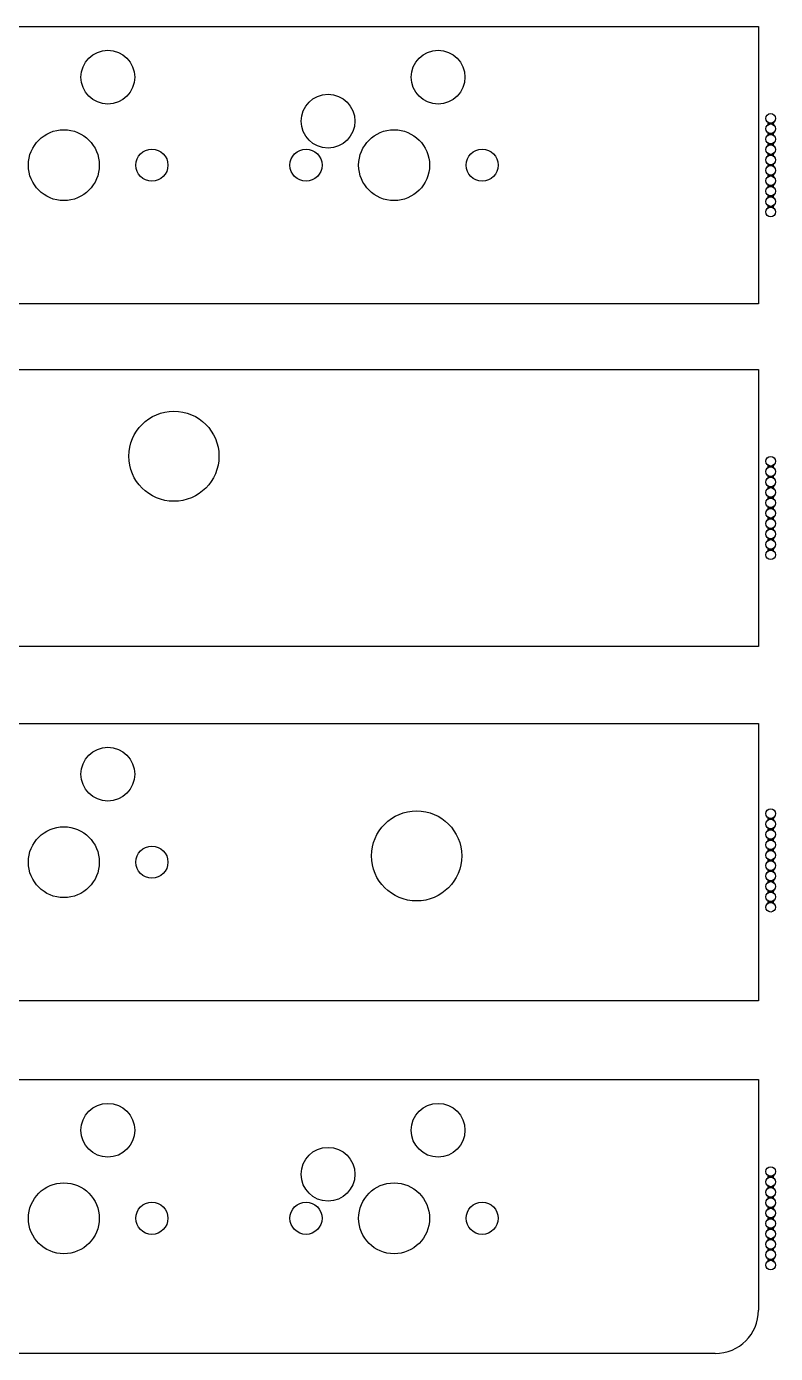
# Model space of a CAD drawing. Extents: x -22 to 351, y -111 to 35.
# Drawn here: x 307.6 to 350.9, y -109 to -32.4 of the extents above; entities that cross this region are included whole.
import ezdxf

# ---------------------------------------------------------------- set-up
doc = ezdxf.new("R2010")
doc.units = 0
doc.layers.add('BLACK', color=7, linetype='CONTINUOUS')

msp = doc.modelspace()

# ---------------------------------------------------------------- linework, layer by layer
at = {"layer": 'BLACK', "linetype": 'CONTINUOUS'}
for p, q in [((271.57, -32.4133), (349.875, -32.4133)), ((271.57, -32.4133), (349.875, -32.4133)), ((349.875, -32.4133), (349.875, -48.4133)), ((349.875, -32.4133), (349.875, -48.4133)), ((350.399, -37.922), (350.4, -37.9206)), ((350.399, -37.9239), (350.399, -37.922)), ((350.402, -37.9262), (350.399, -37.9239)), ((350.399, -38.1027), (350.402, -38.1005)), ((350.399, -38.1042), (350.399, -38.1027)), ((350.4, -38.1059), (350.399, -38.1042)), ((350.4, -37.9206), (350.402, -37.9209)), ((350.402, -38.1057), (350.4, -38.1059)), ((350.402, -37.9209), (350.47, -37.9664)), ((350.43, -37.9703), (350.402, -37.9262)), ((350.402, -38.1005), (350.435, -38.0394)), ((350.47, -38.0602), (350.402, -38.1057)), ((350.435, -38.0394), (350.43, -37.9703)), ((350.47, -37.9664), (350.575, -37.9873)), ((350.575, -38.0393), (350.47, -38.0602)), ((350.575, -37.9873), (350.68, -37.9664)), ((350.68, -38.0602), (350.575, -38.0393)), ((350.68, -37.9664), (350.748, -37.9209)), ((350.748, -38.1057), (350.68, -38.0602)), ((350.748, -37.9261), (350.715, -37.9872)), ((350.715, -37.9872), (350.72, -38.0563)), ((350.72, -38.0563), (350.748, -38.1004)), ((350.748, -37.9209), (350.75, -37.9207)), ((350.751, -37.9239), (350.748, -37.9261)), ((350.748, -38.1004), (350.751, -38.1027)), ((350.75, -38.106), (350.748, -38.1057)), ((350.75, -37.9207), (350.751, -37.9224)), ((350.751, -38.1046), (350.75, -38.106)), ((350.751, -37.9224), (350.751, -37.9239)), ((350.751, -38.1027), (350.751, -38.1046)), ((350.399, -38.522), (350.4, -38.5206)), ((350.399, -38.5239), (350.399, -38.522)), ((350.402, -38.5262), (350.399, -38.5239)), ((350.399, -38.7027), (350.402, -38.7005)), ((350.399, -38.7042), (350.399, -38.7027)), ((350.4, -38.7059), (350.399, -38.7042)), ((350.4, -38.5206), (350.402, -38.5209)), ((350.402, -38.7057), (350.4, -38.7059)), ((350.402, -38.5209), (350.47, -38.5664)), ((350.43, -38.5703), (350.402, -38.5262)), ((350.402, -38.7005), (350.435, -38.6394)), ((350.47, -38.6602), (350.402, -38.7057)), ((350.435, -38.6394), (350.43, -38.5703)), ((350.47, -38.5664), (350.575, -38.5873)), ((350.575, -38.6393), (350.47, -38.6602)), ((350.575, -38.5873), (350.68, -38.5664)), ((350.68, -38.6602), (350.575, -38.6393)), ((350.68, -38.5664), (350.748, -38.5209)), ((350.748, -38.7057), (350.68, -38.6602)), ((350.748, -38.5261), (350.715, -38.5872)), ((350.715, -38.5872), (350.72, -38.6563)), ((350.72, -38.6563), (350.748, -38.7004)), ((350.748, -38.5209), (350.75, -38.5207)), ((350.751, -38.5239), (350.748, -38.5261)), ((350.748, -38.7004), (350.751, -38.7027)), ((350.75, -38.706), (350.748, -38.7057)), ((350.75, -38.5207), (350.751, -38.5224)), ((350.751, -38.7046), (350.75, -38.706)), ((350.751, -38.5224), (350.751, -38.5239)), ((350.751, -38.7027), (350.751, -38.7046)), ((350.399, -39.122), (350.4, -39.1206)), ((350.399, -39.1239), (350.399, -39.122)), ((350.402, -39.1262), (350.399, -39.1239)), ((350.399, -39.3027), (350.402, -39.3005)), ((350.399, -39.3042), (350.399, -39.3027)), ((350.4, -39.3059), (350.399, -39.3042)), ((350.399, -39.722), (350.4, -39.7206)), ((350.399, -39.7239), (350.399, -39.722)), ((350.402, -39.7262), (350.399, -39.7239)), ((350.4, -39.1206), (350.402, -39.1209)), ((350.402, -39.3057), (350.4, -39.3059)), ((350.4, -39.7206), (350.402, -39.7209)), ((350.402, -39.1209), (350.47, -39.1664)), ((350.43, -39.1703), (350.402, -39.1262)), ((350.402, -39.3005), (350.435, -39.2394)), ((350.47, -39.2602), (350.402, -39.3057)), ((350.402, -39.7209), (350.47, -39.7664)), ((350.43, -39.7703), (350.402, -39.7262)), ((350.435, -39.2394), (350.43, -39.1703)), ((350.435, -39.8394), (350.43, -39.7703)), ((350.47, -39.1664), (350.575, -39.1873)), ((350.575, -39.2393), (350.47, -39.2602)), ((350.47, -39.7664), (350.575, -39.7873)), ((350.575, -39.1873), (350.68, -39.1664)), ((350.68, -39.2602), (350.575, -39.2393)), ((350.575, -39.7873), (350.68, -39.7664)), ((350.68, -39.1664), (350.748, -39.1209)), ((350.748, -39.3057), (350.68, -39.2602)), ((350.68, -39.7664), (350.748, -39.7209)), ((350.748, -39.1261), (350.715, -39.1872)), ((350.715, -39.1872), (350.72, -39.2563)), ((350.748, -39.7261), (350.715, -39.7872)), ((350.715, -39.7872), (350.72, -39.8563)), ((350.72, -39.2563), (350.748, -39.3004)), ((350.748, -39.1209), (350.75, -39.1207)), ((350.751, -39.1239), (350.748, -39.1261)), ((350.748, -39.3004), (350.751, -39.3027)), ((350.75, -39.306), (350.748, -39.3057)), ((350.748, -39.7209), (350.75, -39.7207)), ((350.751, -39.7239), (350.748, -39.7261)), ((350.75, -39.1207), (350.751, -39.1224)), ((350.751, -39.3046), (350.75, -39.306)), ((350.75, -39.7207), (350.751, -39.7224)), ((350.751, -39.1224), (350.751, -39.1239)), ((350.751, -39.3027), (350.751, -39.3046)), ((350.751, -39.7224), (350.751, -39.7239)), ((350.399, -39.9027), (350.402, -39.9005)), ((350.399, -39.9042), (350.399, -39.9027)), ((350.4, -39.9059), (350.399, -39.9042)), ((350.399, -40.322), (350.4, -40.3206)), ((350.399, -40.3239), (350.399, -40.322)), ((350.402, -40.3262), (350.399, -40.3239)), ((350.399, -40.5027), (350.402, -40.5005)), ((350.399, -40.5042), (350.399, -40.5027)), ((350.4, -40.5059), (350.399, -40.5042)), ((350.402, -39.9057), (350.4, -39.9059)), ((350.4, -40.3206), (350.402, -40.3209)), ((350.402, -40.5057), (350.4, -40.5059)), ((350.402, -39.9005), (350.435, -39.8394)), ((350.47, -39.8602), (350.402, -39.9057)), ((350.402, -40.3209), (350.47, -40.3664)), ((350.43, -40.3703), (350.402, -40.3262)), ((350.402, -40.5005), (350.435, -40.4394)), ((350.47, -40.4602), (350.402, -40.5057)), ((350.435, -40.4394), (350.43, -40.3703)), ((350.575, -39.8393), (350.47, -39.8602)), ((350.47, -40.3664), (350.575, -40.3873)), ((350.575, -40.4393), (350.47, -40.4602)), ((350.68, -39.8602), (350.575, -39.8393)), ((350.575, -40.3873), (350.68, -40.3664)), ((350.68, -40.4602), (350.575, -40.4393)), ((350.748, -39.9057), (350.68, -39.8602)), ((350.68, -40.3664), (350.748, -40.3209)), ((350.748, -40.5057), (350.68, -40.4602)), ((350.748, -40.3261), (350.715, -40.3872)), ((350.715, -40.3872), (350.72, -40.4563)), ((350.72, -39.8563), (350.748, -39.9004)), ((350.72, -40.4563), (350.748, -40.5004)), ((350.748, -39.9004), (350.751, -39.9027)), ((350.75, -39.906), (350.748, -39.9057)), ((350.748, -40.3209), (350.75, -40.3207)), ((350.751, -40.3239), (350.748, -40.3261)), ((350.748, -40.5004), (350.751, -40.5027)), ((350.75, -40.506), (350.748, -40.5057)), ((350.751, -39.9046), (350.75, -39.906)), ((350.75, -40.3207), (350.751, -40.3224)), ((350.751, -40.5046), (350.75, -40.506)), ((350.751, -39.9027), (350.751, -39.9046)), ((350.751, -40.3224), (350.751, -40.3239)), ((350.751, -40.5027), (350.751, -40.5046)), ((350.399, -40.922), (350.4, -40.9206)), ((350.399, -40.9239), (350.399, -40.922)), ((350.402, -40.9262), (350.399, -40.9239)), ((350.399, -41.1027), (350.402, -41.1005)), ((350.399, -41.1042), (350.399, -41.1027)), ((350.4, -41.1059), (350.399, -41.1042)), ((350.4, -40.9206), (350.402, -40.9209)), ((350.402, -41.1057), (350.4, -41.1059)), ((350.402, -40.9209), (350.47, -40.9664)), ((350.43, -40.9703), (350.402, -40.9262)), ((350.402, -41.1005), (350.435, -41.0394)), ((350.47, -41.0602), (350.402, -41.1057)), ((350.435, -41.0394), (350.43, -40.9703)), ((350.47, -40.9664), (350.575, -40.9873)), ((350.575, -41.0393), (350.47, -41.0602)), ((350.575, -40.9873), (350.68, -40.9664)), ((350.68, -41.0602), (350.575, -41.0393)), ((350.68, -40.9664), (350.748, -40.9209)), ((350.748, -41.1057), (350.68, -41.0602)), ((350.748, -40.9261), (350.715, -40.9872)), ((350.715, -40.9872), (350.72, -41.0563)), ((350.72, -41.0563), (350.748, -41.1004)), ((350.748, -40.9209), (350.75, -40.9207)), ((350.751, -40.9239), (350.748, -40.9261)), ((350.748, -41.1004), (350.751, -41.1027)), ((350.75, -41.106), (350.748, -41.1057)), ((350.75, -40.9207), (350.751, -40.9224)), ((350.751, -41.1046), (350.75, -41.106)), ((350.751, -40.9224), (350.751, -40.9239)), ((350.751, -41.1027), (350.751, -41.1046)), ((350.399, -41.522), (350.4, -41.5206)), ((350.399, -41.5239), (350.399, -41.522)), ((350.402, -41.5262), (350.399, -41.5239)), ((350.399, -41.7027), (350.402, -41.7005)), ((350.399, -41.7042), (350.399, -41.7027)), ((350.4, -41.7059), (350.399, -41.7042)), ((350.4, -41.5206), (350.402, -41.5209)), ((350.402, -41.7057), (350.4, -41.7059)), ((350.402, -41.5209), (350.47, -41.5664)), ((350.43, -41.5703), (350.402, -41.5262)), ((350.402, -41.7005), (350.435, -41.6394)), ((350.47, -41.6602), (350.402, -41.7057)), ((350.435, -41.6394), (350.43, -41.5703)), ((350.47, -41.5664), (350.575, -41.5873)), ((350.575, -41.6393), (350.47, -41.6602)), ((350.575, -41.5873), (350.68, -41.5664)), ((350.68, -41.6602), (350.575, -41.6393)), ((350.68, -41.5664), (350.748, -41.5209)), ((350.748, -41.7057), (350.68, -41.6602)), ((350.748, -41.5261), (350.715, -41.5872)), ((350.715, -41.5872), (350.72, -41.6563)), ((350.72, -41.6563), (350.748, -41.7004)), ((350.748, -41.5209), (350.75, -41.5207)), ((350.751, -41.5239), (350.748, -41.5261)), ((350.748, -41.7004), (350.751, -41.7027)), ((350.75, -41.706), (350.748, -41.7057)), ((350.75, -41.5207), (350.751, -41.5224)), ((350.751, -41.7046), (350.75, -41.706)), ((350.751, -41.5224), (350.751, -41.5239)), ((350.751, -41.7027), (350.751, -41.7046)), ((350.399, -42.122), (350.4, -42.1206)), ((350.399, -42.1239), (350.399, -42.122)), ((350.402, -42.1262), (350.399, -42.1239)), ((350.399, -42.3027), (350.402, -42.3005)), ((350.399, -42.3042), (350.399, -42.3027)), ((350.4, -42.3059), (350.399, -42.3042)), ((350.399, -42.722), (350.4, -42.7206)), ((350.399, -42.7239), (350.399, -42.722)), ((350.402, -42.7262), (350.399, -42.7239)), ((350.4, -42.1206), (350.402, -42.1209)), ((350.402, -42.3057), (350.4, -42.3059)), ((350.4, -42.7206), (350.402, -42.7209)), ((350.402, -42.1209), (350.47, -42.1664)), ((350.43, -42.1703), (350.402, -42.1262)), ((350.402, -42.3005), (350.435, -42.2394)), ((350.47, -42.2602), (350.402, -42.3057)), ((350.402, -42.7209), (350.47, -42.7664)), ((350.43, -42.7703), (350.402, -42.7262)), ((350.402, -42.9005), (350.435, -42.8394)), ((350.47, -42.8602), (350.402, -42.9057)), ((350.435, -42.2394), (350.43, -42.1703)), ((350.435, -42.8394), (350.43, -42.7703)), ((350.47, -42.1664), (350.575, -42.1873)), ((350.575, -42.2393), (350.47, -42.2602)), ((350.47, -42.7664), (350.575, -42.7873)), ((350.575, -42.8393), (350.47, -42.8602)), ((350.575, -42.1873), (350.68, -42.1664)), ((350.68, -42.2602), (350.575, -42.2393)), ((350.575, -42.7873), (350.68, -42.7664)), ((350.68, -42.8602), (350.575, -42.8393)), ((350.68, -42.1664), (350.748, -42.1209)), ((350.748, -42.3057), (350.68, -42.2602)), ((350.68, -42.7664), (350.748, -42.7209)), ((350.748, -42.9057), (350.68, -42.8602)), ((350.748, -42.1261), (350.715, -42.1872)), ((350.715, -42.1872), (350.72, -42.2563)), ((350.748, -42.7261), (350.715, -42.7872)), ((350.715, -42.7872), (350.72, -42.8563)), ((350.72, -42.2563), (350.748, -42.3004)), ((350.72, -42.8563), (350.748, -42.9004)), ((350.748, -42.1209), (350.75, -42.1207)), ((350.751, -42.1239), (350.748, -42.1261)), ((350.748, -42.3004), (350.751, -42.3027)), ((350.75, -42.306), (350.748, -42.3057)), ((350.748, -42.7209), (350.75, -42.7207)), ((350.751, -42.7239), (350.748, -42.7261)), ((350.75, -42.1207), (350.751, -42.1224)), ((350.751, -42.3046), (350.75, -42.306)), ((350.75, -42.7207), (350.751, -42.7224)), ((350.751, -42.1224), (350.751, -42.1239)), ((350.751, -42.3027), (350.751, -42.3046)), ((350.751, -42.7224), (350.751, -42.7239)), ((350.399, -42.9027), (350.402, -42.9005)), ((350.399, -42.9042), (350.399, -42.9027)), ((350.4, -42.9059), (350.399, -42.9042)), ((350.402, -42.9057), (350.4, -42.9059)), ((350.748, -42.9004), (350.751, -42.9027)), ((350.75, -42.906), (350.748, -42.9057)), ((350.751, -42.9046), (350.75, -42.906)), ((350.751, -42.9027), (350.751, -42.9046)), ((349.875, -48.4133), (-21.025, -48.4133)), ((349.875, -48.4133), (-21.025, -48.4133)), ((270.816, -52.1983), (349.875, -52.1983)), ((270.816, -52.1983), (349.875, -52.1983)), ((349.875, -52.1983), (349.875, -68.1983)), ((349.875, -52.1983), (349.875, -68.1983)), ((350.399, -57.707), (350.4, -57.7056)), ((350.399, -57.7089), (350.399, -57.707)), ((350.402, -57.7112), (350.399, -57.7089)), ((350.399, -57.8877), (350.402, -57.8855)), ((350.399, -57.8892), (350.399, -57.8877)), ((350.4, -57.8909), (350.399, -57.8892)), ((350.4, -57.7056), (350.402, -57.7059)), ((350.402, -57.8907), (350.4, -57.8909)), ((350.402, -57.7059), (350.47, -57.7514)), ((350.43, -57.7553), (350.402, -57.7112)), ((350.402, -57.8855), (350.435, -57.8244)), ((350.47, -57.8452), (350.402, -57.8907)), ((350.435, -57.8244), (350.43, -57.7553)), ((350.47, -57.7514), (350.575, -57.7723)), ((350.575, -57.8243), (350.47, -57.8452)), ((350.575, -57.7723), (350.68, -57.7514)), ((350.68, -57.8452), (350.575, -57.8243)), ((350.68, -57.7514), (350.748, -57.7059)), ((350.748, -57.8907), (350.68, -57.8452)), ((350.748, -57.7111), (350.715, -57.7722)), ((350.715, -57.7722), (350.72, -57.8413)), ((350.72, -57.8413), (350.748, -57.8854)), ((350.748, -57.7059), (350.75, -57.7057)), ((350.751, -57.7089), (350.748, -57.7111)), ((350.748, -57.8854), (350.751, -57.8877)), ((350.75, -57.891), (350.748, -57.8907)), ((350.75, -57.7057), (350.751, -57.7074)), ((350.751, -57.8896), (350.75, -57.891)), ((350.751, -57.7074), (350.751, -57.7089)), ((350.751, -57.8877), (350.751, -57.8896)), ((350.399, -58.307), (350.4, -58.3056)), ((350.399, -58.3089), (350.399, -58.307)), ((350.402, -58.3112), (350.399, -58.3089)), ((350.399, -58.4877), (350.402, -58.4855)), ((350.399, -58.4892), (350.399, -58.4877)), ((350.4, -58.4909), (350.399, -58.4892)), ((350.399, -58.907), (350.4, -58.9056)), ((350.399, -58.9089), (350.399, -58.907)), ((350.402, -58.9112), (350.399, -58.9089)), ((350.4, -58.3056), (350.402, -58.3059)), ((350.402, -58.4907), (350.4, -58.4909)), ((350.4, -58.9056), (350.402, -58.9059)), ((350.402, -58.3059), (350.47, -58.3514)), ((350.43, -58.3553), (350.402, -58.3112)), ((350.402, -58.4855), (350.435, -58.4244)), ((350.47, -58.4452), (350.402, -58.4907)), ((350.402, -58.9059), (350.47, -58.9514)), ((350.43, -58.9553), (350.402, -58.9112)), ((350.435, -58.4244), (350.43, -58.3553)), ((350.435, -59.0244), (350.43, -58.9553)), ((350.47, -58.3514), (350.575, -58.3723)), ((350.575, -58.4243), (350.47, -58.4452)), ((350.47, -58.9514), (350.575, -58.9723)), ((350.575, -58.3723), (350.68, -58.3514)), ((350.68, -58.4452), (350.575, -58.4243)), ((350.575, -58.9723), (350.68, -58.9514)), ((350.68, -58.3514), (350.748, -58.3059)), ((350.748, -58.4907), (350.68, -58.4452)), ((350.68, -58.9514), (350.748, -58.9059)), ((350.748, -58.3111), (350.715, -58.3722)), ((350.715, -58.3722), (350.72, -58.4413)), ((350.748, -58.9111), (350.715, -58.9722)), ((350.72, -58.4413), (350.748, -58.4854)), ((350.748, -58.3059), (350.75, -58.3057)), ((350.751, -58.3089), (350.748, -58.3111)), ((350.748, -58.4854), (350.751, -58.4877)), ((350.75, -58.491), (350.748, -58.4907)), ((350.748, -58.9059), (350.75, -58.9057)), ((350.751, -58.9089), (350.748, -58.9111)), ((350.75, -58.3057), (350.751, -58.3074)), ((350.751, -58.4896), (350.75, -58.491)), ((350.75, -58.9057), (350.751, -58.9074)), ((350.751, -58.3074), (350.751, -58.3089)), ((350.751, -58.4877), (350.751, -58.4896)), ((350.751, -58.9074), (350.751, -58.9089)), ((350.399, -59.0877), (350.402, -59.0855)), ((350.399, -59.0892), (350.399, -59.0877)), ((350.4, -59.0909), (350.399, -59.0892)), ((350.399, -59.507), (350.4, -59.5056)), ((350.399, -59.5089), (350.399, -59.507)), ((350.402, -59.5112), (350.399, -59.5089)), ((350.399, -59.6877), (350.402, -59.6855)), ((350.399, -59.6892), (350.399, -59.6877)), ((350.4, -59.6909), (350.399, -59.6892)), ((350.402, -59.0907), (350.4, -59.0909)), ((350.4, -59.5056), (350.402, -59.5059)), ((350.402, -59.6907), (350.4, -59.6909)), ((350.402, -59.0855), (350.435, -59.0244)), ((350.47, -59.0452), (350.402, -59.0907)), ((350.402, -59.5059), (350.47, -59.5514)), ((350.43, -59.5553), (350.402, -59.5112)), ((350.402, -59.6855), (350.435, -59.6244)), ((350.47, -59.6452), (350.402, -59.6907)), ((350.435, -59.6244), (350.43, -59.5553)), ((350.575, -59.0243), (350.47, -59.0452)), ((350.47, -59.5514), (350.575, -59.5723)), ((350.575, -59.6243), (350.47, -59.6452)), ((350.68, -59.0452), (350.575, -59.0243)), ((350.575, -59.5723), (350.68, -59.5514)), ((350.68, -59.6452), (350.575, -59.6243)), ((350.748, -59.0907), (350.68, -59.0452)), ((350.68, -59.5514), (350.748, -59.5059)), ((350.748, -59.6907), (350.68, -59.6452)), ((350.715, -58.9722), (350.72, -59.0413)), ((350.748, -59.5111), (350.715, -59.5722)), ((350.715, -59.5722), (350.72, -59.6413)), ((350.72, -59.0413), (350.748, -59.0854)), ((350.72, -59.6413), (350.748, -59.6854)), ((350.748, -59.0854), (350.751, -59.0877)), ((350.75, -59.091), (350.748, -59.0907)), ((350.748, -59.5059), (350.75, -59.5057)), ((350.751, -59.5089), (350.748, -59.5111)), ((350.748, -59.6854), (350.751, -59.6877)), ((350.75, -59.691), (350.748, -59.6907)), ((350.751, -59.0896), (350.75, -59.091)), ((350.75, -59.5057), (350.751, -59.5074)), ((350.751, -59.6896), (350.75, -59.691)), ((350.751, -59.0877), (350.751, -59.0896)), ((350.751, -59.5074), (350.751, -59.5089)), ((350.751, -59.6877), (350.751, -59.6896)), ((350.399, -60.107), (350.4, -60.1056)), ((350.399, -60.1089), (350.399, -60.107)), ((350.402, -60.1112), (350.399, -60.1089)), ((350.399, -60.2877), (350.402, -60.2855)), ((350.399, -60.2892), (350.399, -60.2877)), ((350.4, -60.2909), (350.399, -60.2892)), ((350.4, -60.1056), (350.402, -60.1059)), ((350.402, -60.2907), (350.4, -60.2909)), ((350.402, -60.1059), (350.47, -60.1514)), ((350.43, -60.1553), (350.402, -60.1112)), ((350.402, -60.2855), (350.435, -60.2244)), ((350.47, -60.2452), (350.402, -60.2907)), ((350.435, -60.2244), (350.43, -60.1553)), ((350.47, -60.1514), (350.575, -60.1723)), ((350.575, -60.2243), (350.47, -60.2452)), ((350.575, -60.1723), (350.68, -60.1514)), ((350.68, -60.2452), (350.575, -60.2243)), ((350.68, -60.1514), (350.748, -60.1059)), ((350.748, -60.2907), (350.68, -60.2452)), ((350.748, -60.1111), (350.715, -60.1722)), ((350.715, -60.1722), (350.72, -60.2413)), ((350.72, -60.2413), (350.748, -60.2854)), ((350.748, -60.1059), (350.75, -60.1057)), ((350.751, -60.1089), (350.748, -60.1111)), ((350.748, -60.2854), (350.751, -60.2877)), ((350.75, -60.291), (350.748, -60.2907)), ((350.75, -60.1057), (350.751, -60.1074)), ((350.751, -60.2896), (350.75, -60.291)), ((350.751, -60.1074), (350.751, -60.1089)), ((350.751, -60.2877), (350.751, -60.2896)), ((350.399, -60.707), (350.4, -60.7056)), ((350.399, -60.7089), (350.399, -60.707)), ((350.402, -60.7112), (350.399, -60.7089)), ((350.399, -60.8877), (350.402, -60.8855)), ((350.399, -60.8892), (350.399, -60.8877)), ((350.4, -60.8909), (350.399, -60.8892)), ((350.4, -60.7056), (350.402, -60.7059)), ((350.402, -60.8907), (350.4, -60.8909)), ((350.402, -60.7059), (350.47, -60.7514)), ((350.43, -60.7553), (350.402, -60.7112)), ((350.402, -60.8855), (350.435, -60.8244)), ((350.47, -60.8452), (350.402, -60.8907)), ((350.435, -60.8244), (350.43, -60.7553)), ((350.47, -60.7514), (350.575, -60.7723)), ((350.575, -60.8243), (350.47, -60.8452)), ((350.575, -60.7723), (350.68, -60.7514)), ((350.68, -60.8452), (350.575, -60.8243)), ((350.68, -60.7514), (350.748, -60.7059)), ((350.748, -60.8907), (350.68, -60.8452)), ((350.748, -60.7111), (350.715, -60.7722)), ((350.715, -60.7722), (350.72, -60.8413)), ((350.72, -60.8413), (350.748, -60.8854)), ((350.748, -60.7059), (350.75, -60.7057)), ((350.751, -60.7089), (350.748, -60.7111)), ((350.748, -60.8854), (350.751, -60.8877)), ((350.75, -60.891), (350.748, -60.8907)), ((350.75, -60.7057), (350.751, -60.7074)), ((350.751, -60.8896), (350.75, -60.891)), ((350.751, -60.7074), (350.751, -60.7089)), ((350.751, -60.8877), (350.751, -60.8896)), ((350.399, -61.307), (350.4, -61.3056)), ((350.399, -61.3089), (350.399, -61.307)), ((350.402, -61.3112), (350.399, -61.3089)), ((350.399, -61.4877), (350.402, -61.4855)), ((350.399, -61.4892), (350.399, -61.4877)), ((350.4, -61.4909), (350.399, -61.4892)), ((350.399, -61.907), (350.4, -61.9056)), ((350.399, -61.9089), (350.399, -61.907)), ((350.402, -61.9112), (350.399, -61.9089)), ((350.4, -61.3056), (350.402, -61.3059)), ((350.402, -61.4907), (350.4, -61.4909)), ((350.4, -61.9056), (350.402, -61.9059)), ((350.402, -61.3059), (350.47, -61.3514)), ((350.43, -61.3553), (350.402, -61.3112)), ((350.402, -61.4855), (350.435, -61.4244)), ((350.47, -61.4452), (350.402, -61.4907)), ((350.402, -61.9059), (350.47, -61.9514)), ((350.43, -61.9553), (350.402, -61.9112)), ((350.435, -61.4244), (350.43, -61.3553)), ((350.435, -62.0244), (350.43, -61.9553)), ((350.47, -61.3514), (350.575, -61.3723)), ((350.575, -61.4243), (350.47, -61.4452)), ((350.47, -61.9514), (350.575, -61.9723)), ((350.575, -61.3723), (350.68, -61.3514)), ((350.68, -61.4452), (350.575, -61.4243)), ((350.575, -61.9723), (350.68, -61.9514)), ((350.68, -61.3514), (350.748, -61.3059)), ((350.748, -61.4907), (350.68, -61.4452)), ((350.68, -61.9514), (350.748, -61.9059)), ((350.748, -61.3111), (350.715, -61.3722)), ((350.715, -61.3722), (350.72, -61.4413)), ((350.748, -61.9111), (350.715, -61.9722)), ((350.715, -61.9722), (350.72, -62.0413)), ((350.72, -61.4413), (350.748, -61.4854)), ((350.748, -61.3059), (350.75, -61.3057)), ((350.751, -61.3089), (350.748, -61.3111)), ((350.748, -61.4854), (350.751, -61.4877)), ((350.75, -61.491), (350.748, -61.4907)), ((350.748, -61.9059), (350.75, -61.9057)), ((350.751, -61.9089), (350.748, -61.9111)), ((350.75, -61.3057), (350.751, -61.3074)), ((350.751, -61.4896), (350.75, -61.491)), ((350.75, -61.9057), (350.751, -61.9074)), ((350.751, -61.3074), (350.751, -61.3089)), ((350.751, -61.4877), (350.751, -61.4896)), ((350.751, -61.9074), (350.751, -61.9089)), ((350.399, -62.0877), (350.402, -62.0855)), ((350.399, -62.0892), (350.399, -62.0877)), ((350.4, -62.0909), (350.399, -62.0892)), ((350.399, -62.507), (350.4, -62.5056)), ((350.399, -62.5089), (350.399, -62.507)), ((350.402, -62.5112), (350.399, -62.5089)), ((350.399, -62.6877), (350.402, -62.6855)), ((350.399, -62.6892), (350.399, -62.6877)), ((350.4, -62.6909), (350.399, -62.6892)), ((350.402, -62.0907), (350.4, -62.0909)), ((350.4, -62.5056), (350.402, -62.5059)), ((350.402, -62.6907), (350.4, -62.6909)), ((350.402, -62.0855), (350.435, -62.0244)), ((350.47, -62.0452), (350.402, -62.0907)), ((350.402, -62.5059), (350.47, -62.5514)), ((350.43, -62.5553), (350.402, -62.5112)), ((350.402, -62.6855), (350.435, -62.6244)), ((350.47, -62.6452), (350.402, -62.6907)), ((350.435, -62.6244), (350.43, -62.5553)), ((350.575, -62.0243), (350.47, -62.0452)), ((350.47, -62.5514), (350.575, -62.5723)), ((350.575, -62.6243), (350.47, -62.6452)), ((350.68, -62.0452), (350.575, -62.0243)), ((350.575, -62.5723), (350.68, -62.5514)), ((350.68, -62.6452), (350.575, -62.6243)), ((350.748, -62.0907), (350.68, -62.0452)), ((350.68, -62.5514), (350.748, -62.5059)), ((350.748, -62.6907), (350.68, -62.6452)), ((350.748, -62.5111), (350.715, -62.5722)), ((350.715, -62.5722), (350.72, -62.6413)), ((350.72, -62.0413), (350.748, -62.0854)), ((350.72, -62.6413), (350.748, -62.6854)), ((350.748, -62.0854), (350.751, -62.0877)), ((350.75, -62.091), (350.748, -62.0907)), ((350.748, -62.5059), (350.75, -62.5057)), ((350.751, -62.5089), (350.748, -62.5111)), ((350.748, -62.6854), (350.751, -62.6877)), ((350.75, -62.691), (350.748, -62.6907)), ((350.751, -62.0896), (350.75, -62.091)), ((350.75, -62.5057), (350.751, -62.5074)), ((350.751, -62.6896), (350.75, -62.691)), ((350.751, -62.0877), (350.751, -62.0896)), ((350.751, -62.5074), (350.751, -62.5089)), ((350.751, -62.6877), (350.751, -62.6896)), ((349.875, -68.1983), (272.94, -68.1983)), ((349.875, -68.1983), (272.94, -68.1983)), ((269.395, -72.6353), (349.875, -72.6353)), ((269.395, -72.6353), (349.875, -72.6353)), ((349.875, -72.6353), (349.875, -88.6353)), ((349.875, -72.6353), (349.875, -88.6353)), ((350.399, -78.044), (350.4, -78.0426)), ((350.399, -78.0459), (350.399, -78.044)), ((350.402, -78.0482), (350.399, -78.0459)), ((350.4, -78.0426), (350.402, -78.0429)), ((350.402, -78.0429), (350.47, -78.0884)), ((350.43, -78.0923), (350.402, -78.0482)), ((350.435, -78.1614), (350.43, -78.0923)), ((350.47, -78.0884), (350.575, -78.1093)), ((350.575, -78.1093), (350.68, -78.0884)), ((350.68, -78.0884), (350.748, -78.0429)), ((350.748, -78.0481), (350.715, -78.1092)), ((350.748, -78.0429), (350.75, -78.0427)), ((350.751, -78.0459), (350.748, -78.0481)), ((350.75, -78.0427), (350.751, -78.0444)), ((350.751, -78.0444), (350.751, -78.0459)), ((350.399, -78.2247), (350.402, -78.2225)), ((350.399, -78.2262), (350.399, -78.2247)), ((350.4, -78.2279), (350.399, -78.2262)), ((350.399, -78.644), (350.4, -78.6426)), ((350.399, -78.6459), (350.399, -78.644)), ((350.402, -78.6482), (350.399, -78.6459)), ((350.399, -78.8247), (350.402, -78.8225)), ((350.399, -78.8262), (350.399, -78.8247)), ((350.4, -78.8279), (350.399, -78.8262)), ((350.402, -78.2277), (350.4, -78.2279)), ((350.4, -78.6426), (350.402, -78.6429)), ((350.402, -78.8277), (350.4, -78.8279)), ((350.402, -78.2225), (350.435, -78.1614)), ((350.47, -78.1822), (350.402, -78.2277)), ((350.402, -78.6429), (350.47, -78.6884)), ((350.43, -78.6923), (350.402, -78.6482)), ((350.402, -78.8225), (350.435, -78.7614)), ((350.47, -78.7822), (350.402, -78.8277)), ((350.435, -78.7614), (350.43, -78.6923)), ((350.575, -78.1613), (350.47, -78.1822)), ((350.47, -78.6884), (350.575, -78.7093)), ((350.575, -78.7613), (350.47, -78.7822)), ((350.68, -78.1822), (350.575, -78.1613)), ((350.575, -78.7093), (350.68, -78.6884)), ((350.68, -78.7822), (350.575, -78.7613)), ((350.748, -78.2277), (350.68, -78.1822)), ((350.68, -78.6884), (350.748, -78.6429)), ((350.748, -78.8277), (350.68, -78.7822)), ((350.715, -78.1092), (350.72, -78.1783)), ((350.748, -78.6481), (350.715, -78.7092)), ((350.715, -78.7092), (350.72, -78.7783)), ((350.72, -78.1783), (350.748, -78.2224)), ((350.72, -78.7783), (350.748, -78.8224)), ((350.748, -78.2224), (350.751, -78.2247)), ((350.75, -78.228), (350.748, -78.2277)), ((350.748, -78.6429), (350.75, -78.6427)), ((350.751, -78.6459), (350.748, -78.6481)), ((350.748, -78.8224), (350.751, -78.8247)), ((350.75, -78.828), (350.748, -78.8277)), ((350.751, -78.2266), (350.75, -78.228)), ((350.75, -78.6427), (350.751, -78.6444)), ((350.751, -78.8266), (350.75, -78.828)), ((350.751, -78.2247), (350.751, -78.2266)), ((350.751, -78.6444), (350.751, -78.6459)), ((350.751, -78.8247), (350.751, -78.8266)), ((350.399, -79.244), (350.4, -79.2426)), ((350.399, -79.2459), (350.399, -79.244)), ((350.402, -79.2482), (350.399, -79.2459)), ((350.399, -79.4247), (350.402, -79.4225)), ((350.399, -79.4262), (350.399, -79.4247)), ((350.4, -79.4279), (350.399, -79.4262)), ((350.4, -79.2426), (350.402, -79.2429)), ((350.402, -79.4277), (350.4, -79.4279)), ((350.402, -79.2429), (350.47, -79.2884)), ((350.43, -79.2923), (350.402, -79.2482)), ((350.402, -79.4225), (350.435, -79.3614)), ((350.47, -79.3822), (350.402, -79.4277)), ((350.435, -79.3614), (350.43, -79.2923)), ((350.47, -79.2884), (350.575, -79.3093)), ((350.575, -79.3613), (350.47, -79.3822)), ((350.575, -79.3093), (350.68, -79.2884)), ((350.68, -79.3822), (350.575, -79.3613)), ((350.68, -79.2884), (350.748, -79.2429)), ((350.748, -79.4277), (350.68, -79.3822)), ((350.748, -79.2481), (350.715, -79.3092)), ((350.715, -79.3092), (350.72, -79.3783)), ((350.72, -79.3783), (350.748, -79.4224)), ((350.748, -79.2429), (350.75, -79.2427)), ((350.751, -79.2459), (350.748, -79.2481)), ((350.748, -79.4224), (350.751, -79.4247)), ((350.75, -79.428), (350.748, -79.4277)), ((350.75, -79.2427), (350.751, -79.2444)), ((350.751, -79.4266), (350.75, -79.428)), ((350.751, -79.2444), (350.751, -79.2459)), ((350.751, -79.4247), (350.751, -79.4266)), ((350.399, -79.844), (350.4, -79.8426)), ((350.399, -79.8459), (350.399, -79.844)), ((350.402, -79.8482), (350.399, -79.8459)), ((350.399, -80.0247), (350.402, -80.0225)), ((350.399, -80.0262), (350.399, -80.0247)), ((350.4, -80.0279), (350.399, -80.0262)), ((350.4, -79.8426), (350.402, -79.8429)), ((350.402, -80.0277), (350.4, -80.0279)), ((350.402, -79.8429), (350.47, -79.8884)), ((350.43, -79.8923), (350.402, -79.8482)), ((350.402, -80.0225), (350.435, -79.9614)), ((350.47, -79.9822), (350.402, -80.0277)), ((350.435, -79.9614), (350.43, -79.8923)), ((350.47, -79.8884), (350.575, -79.9093)), ((350.575, -79.9613), (350.47, -79.9822)), ((350.575, -79.9093), (350.68, -79.8884)), ((350.68, -79.9822), (350.575, -79.9613)), ((350.68, -79.8884), (350.748, -79.8429)), ((350.748, -80.0277), (350.68, -79.9822)), ((350.748, -79.8481), (350.715, -79.9092)), ((350.715, -79.9092), (350.72, -79.9783)), ((350.72, -79.9783), (350.748, -80.0224)), ((350.748, -79.8429), (350.75, -79.8427)), ((350.751, -79.8459), (350.748, -79.8481)), ((350.748, -80.0224), (350.751, -80.0247)), ((350.75, -80.028), (350.748, -80.0277)), ((350.75, -79.8427), (350.751, -79.8444)), ((350.751, -80.0266), (350.75, -80.028)), ((350.751, -79.8444), (350.751, -79.8459)), ((350.751, -80.0247), (350.751, -80.0266)), ((350.399, -80.444), (350.4, -80.4426)), ((350.399, -80.4459), (350.399, -80.444)), ((350.402, -80.4482), (350.399, -80.4459)), ((350.399, -80.6247), (350.402, -80.6225)), ((350.399, -80.6262), (350.399, -80.6247)), ((350.4, -80.6279), (350.399, -80.6262)), ((350.399, -81.044), (350.4, -81.0426)), ((350.399, -81.0459), (350.399, -81.044)), ((350.402, -81.0482), (350.399, -81.0459)), ((350.4, -80.4426), (350.402, -80.4429)), ((350.402, -80.6277), (350.4, -80.6279)), ((350.4, -81.0426), (350.402, -81.0429)), ((350.402, -80.4429), (350.47, -80.4884)), ((350.43, -80.4923), (350.402, -80.4482)), ((350.402, -80.6225), (350.435, -80.5614)), ((350.47, -80.5822), (350.402, -80.6277)), ((350.402, -81.0429), (350.47, -81.0884)), ((350.43, -81.0923), (350.402, -81.0482)), ((350.402, -81.2225), (350.435, -81.1614)), ((350.435, -80.5614), (350.43, -80.4923)), ((350.435, -81.1614), (350.43, -81.0923)), ((350.47, -80.4884), (350.575, -80.5093)), ((350.575, -80.5613), (350.47, -80.5822)), ((350.47, -81.0884), (350.575, -81.1093)), ((350.575, -81.1613), (350.47, -81.1822)), ((350.575, -80.5093), (350.68, -80.4884)), ((350.68, -80.5822), (350.575, -80.5613)), ((350.575, -81.1093), (350.68, -81.0884)), ((350.68, -81.1822), (350.575, -81.1613)), ((350.68, -80.4884), (350.748, -80.4429)), ((350.748, -80.6277), (350.68, -80.5822)), ((350.68, -81.0884), (350.748, -81.0429)), ((350.748, -80.4481), (350.715, -80.5092)), ((350.715, -80.5092), (350.72, -80.5783)), ((350.748, -81.0481), (350.715, -81.1092)), ((350.715, -81.1092), (350.72, -81.1783)), ((350.72, -80.5783), (350.748, -80.6224)), ((350.748, -80.4429), (350.75, -80.4427)), ((350.751, -80.4459), (350.748, -80.4481)), ((350.748, -80.6224), (350.751, -80.6247)), ((350.75, -80.628), (350.748, -80.6277)), ((350.748, -81.0429), (350.75, -81.0427)), ((350.751, -81.0459), (350.748, -81.0481)), ((350.75, -80.4427), (350.751, -80.4444)), ((350.751, -80.6266), (350.75, -80.628)), ((350.75, -81.0427), (350.751, -81.0444)), ((350.751, -80.4444), (350.751, -80.4459)), ((350.751, -80.6247), (350.751, -80.6266)), ((350.751, -81.0444), (350.751, -81.0459)), ((350.399, -81.2247), (350.402, -81.2225)), ((350.399, -81.2262), (350.399, -81.2247)), ((350.4, -81.2279), (350.399, -81.2262)), ((350.399, -81.644), (350.4, -81.6426)), ((350.399, -81.6459), (350.399, -81.644)), ((350.402, -81.6482), (350.399, -81.6459)), ((350.399, -81.8247), (350.402, -81.8225)), ((350.399, -81.8262), (350.399, -81.8247)), ((350.4, -81.8279), (350.399, -81.8262)), ((350.402, -81.2277), (350.4, -81.2279)), ((350.4, -81.6426), (350.402, -81.6429)), ((350.402, -81.8277), (350.4, -81.8279)), ((350.47, -81.1822), (350.402, -81.2277)), ((350.402, -81.6429), (350.47, -81.6884)), ((350.43, -81.6923), (350.402, -81.6482)), ((350.402, -81.8225), (350.435, -81.7614)), ((350.47, -81.7822), (350.402, -81.8277)), ((350.435, -81.7614), (350.43, -81.6923)), ((350.47, -81.6884), (350.575, -81.7093)), ((350.575, -81.7613), (350.47, -81.7822)), ((350.575, -81.7093), (350.68, -81.6884)), ((350.68, -81.7822), (350.575, -81.7613)), ((350.748, -81.2277), (350.68, -81.1822)), ((350.68, -81.6884), (350.748, -81.6429)), ((350.748, -81.8277), (350.68, -81.7822)), ((350.748, -81.6481), (350.715, -81.7092)), ((350.715, -81.7092), (350.72, -81.7783)), ((350.72, -81.1783), (350.748, -81.2224)), ((350.72, -81.7783), (350.748, -81.8224)), ((350.748, -81.2224), (350.751, -81.2247)), ((350.75, -81.228), (350.748, -81.2277)), ((350.748, -81.6429), (350.75, -81.6427)), ((350.751, -81.6459), (350.748, -81.6481)), ((350.748, -81.8224), (350.751, -81.8247)), ((350.75, -81.828), (350.748, -81.8277)), ((350.751, -81.2266), (350.75, -81.228)), ((350.75, -81.6427), (350.751, -81.6444)), ((350.751, -81.8266), (350.75, -81.828)), ((350.751, -81.2247), (350.751, -81.2266)), ((350.751, -81.6444), (350.751, -81.6459)), ((350.751, -81.8247), (350.751, -81.8266)), ((350.399, -82.244), (350.4, -82.2426)), ((350.399, -82.2459), (350.399, -82.244)), ((350.402, -82.2482), (350.399, -82.2459)), ((350.399, -82.4247), (350.402, -82.4225)), ((350.399, -82.4262), (350.399, -82.4247)), ((350.4, -82.4279), (350.399, -82.4262)), ((350.4, -82.2426), (350.402, -82.2429)), ((350.402, -82.4277), (350.4, -82.4279)), ((350.402, -82.2429), (350.47, -82.2884)), ((350.43, -82.2923), (350.402, -82.2482)), ((350.402, -82.4225), (350.435, -82.3614)), ((350.47, -82.3822), (350.402, -82.4277)), ((350.435, -82.3614), (350.43, -82.2923)), ((350.47, -82.2884), (350.575, -82.3093)), ((350.575, -82.3613), (350.47, -82.3822)), ((350.575, -82.3093), (350.68, -82.2884)), ((350.68, -82.3822), (350.575, -82.3613)), ((350.68, -82.2884), (350.748, -82.2429)), ((350.748, -82.4277), (350.68, -82.3822)), ((350.748, -82.2481), (350.715, -82.3092)), ((350.715, -82.3092), (350.72, -82.3783)), ((350.72, -82.3783), (350.748, -82.4224)), ((350.748, -82.2429), (350.75, -82.2427)), ((350.751, -82.2459), (350.748, -82.2481)), ((350.748, -82.4224), (350.751, -82.4247)), ((350.75, -82.428), (350.748, -82.4277)), ((350.75, -82.2427), (350.751, -82.2444)), ((350.751, -82.4266), (350.75, -82.428)), ((350.751, -82.2444), (350.751, -82.2459)), ((350.751, -82.4247), (350.751, -82.4266)), ((350.399, -82.844), (350.4, -82.8426)), ((350.399, -82.8459), (350.399, -82.844)), ((350.402, -82.8482), (350.399, -82.8459)), ((350.399, -83.0247), (350.402, -83.0225)), ((350.399, -83.0262), (350.399, -83.0247)), ((350.4, -83.0279), (350.399, -83.0262)), ((350.4, -82.8426), (350.402, -82.8429)), ((350.402, -83.0277), (350.4, -83.0279)), ((350.402, -82.8429), (350.47, -82.8884)), ((350.43, -82.8923), (350.402, -82.8482)), ((350.402, -83.0225), (350.435, -82.9614)), ((350.47, -82.9822), (350.402, -83.0277)), ((350.435, -82.9614), (350.43, -82.8923)), ((350.47, -82.8884), (350.575, -82.9093)), ((350.575, -82.9613), (350.47, -82.9822)), ((350.575, -82.9093), (350.68, -82.8884)), ((350.68, -82.9822), (350.575, -82.9613)), ((350.68, -82.8884), (350.748, -82.8429)), ((350.748, -83.0277), (350.68, -82.9822)), ((350.748, -82.8481), (350.715, -82.9092)), ((350.715, -82.9092), (350.72, -82.9783)), ((350.72, -82.9783), (350.748, -83.0224)), ((350.748, -82.8429), (350.75, -82.8427)), ((350.751, -82.8459), (350.748, -82.8481)), ((350.748, -83.0224), (350.751, -83.0247)), ((350.75, -83.028), (350.748, -83.0277)), ((350.75, -82.8427), (350.751, -82.8444)), ((350.751, -83.0266), (350.75, -83.028)), ((350.751, -82.8444), (350.751, -82.8459)), ((350.751, -83.0247), (350.751, -83.0266)), ((349.875, -88.6353), (268.178, -88.6353)), ((349.875, -88.6353), (268.178, -88.6353)), ((264.544, -93.1853), (349.875, -93.1853)), ((264.544, -93.1853), (349.875, -93.1853)), ((349.875, -93.1853), (349.875, -106.485)), ((349.875, -93.1853), (349.875, -106.485)), ((350.399, -98.694), (350.4, -98.6926)), ((350.399, -98.6959), (350.399, -98.694)), ((350.402, -98.6982), (350.399, -98.6959)), ((350.4, -98.6926), (350.402, -98.6929)), ((350.402, -98.6929), (350.47, -98.7384)), ((350.43, -98.7423), (350.402, -98.6982)), ((350.435, -98.8114), (350.43, -98.7423)), ((350.47, -98.7384), (350.575, -98.7593)), ((350.575, -98.7593), (350.68, -98.7384)), ((350.68, -98.7384), (350.748, -98.6929)), ((350.748, -98.6981), (350.715, -98.7592)), ((350.715, -98.7592), (350.72, -98.8283)), ((350.748, -98.6929), (350.75, -98.6927)), ((350.751, -98.6959), (350.748, -98.6981)), ((350.75, -98.6927), (350.751, -98.6944)), ((350.751, -98.6944), (350.751, -98.6959)), ((350.399, -98.8747), (350.402, -98.8725)), ((350.399, -98.8762), (350.399, -98.8747)), ((350.4, -98.8779), (350.399, -98.8762)), ((350.399, -99.294), (350.4, -99.2926)), ((350.399, -99.2959), (350.399, -99.294)), ((350.402, -99.2982), (350.399, -99.2959)), ((350.399, -99.4747), (350.402, -99.4725)), ((350.399, -99.4762), (350.399, -99.4747)), ((350.4, -99.4779), (350.399, -99.4762)), ((350.402, -98.8777), (350.4, -98.8779)), ((350.4, -99.2926), (350.402, -99.2929)), ((350.402, -99.4777), (350.4, -99.4779)), ((350.402, -98.8725), (350.435, -98.8114)), ((350.47, -98.8322), (350.402, -98.8777)), ((350.402, -99.2929), (350.47, -99.3384)), ((350.43, -99.3423), (350.402, -99.2982)), ((350.402, -99.4725), (350.435, -99.4114)), ((350.47, -99.4322), (350.402, -99.4777)), ((350.435, -99.4114), (350.43, -99.3423)), ((350.575, -98.8113), (350.47, -98.8322)), ((350.47, -99.3384), (350.575, -99.3593)), ((350.575, -99.4113), (350.47, -99.4322)), ((350.68, -98.8322), (350.575, -98.8113)), ((350.575, -99.3593), (350.68, -99.3384)), ((350.68, -99.4322), (350.575, -99.4113)), ((350.748, -98.8777), (350.68, -98.8322)), ((350.68, -99.3384), (350.748, -99.2929)), ((350.748, -99.4777), (350.68, -99.4322)), ((350.748, -99.2981), (350.715, -99.3592)), ((350.715, -99.3592), (350.72, -99.4283)), ((350.72, -98.8283), (350.748, -98.8724)), ((350.72, -99.4283), (350.748, -99.4724)), ((350.748, -98.8724), (350.751, -98.8747)), ((350.75, -98.878), (350.748, -98.8777)), ((350.748, -99.2929), (350.75, -99.2927)), ((350.751, -99.2959), (350.748, -99.2981)), ((350.748, -99.4724), (350.751, -99.4747)), ((350.75, -99.478), (350.748, -99.4777)), ((350.751, -98.8766), (350.75, -98.878)), ((350.75, -99.2927), (350.751, -99.2944)), ((350.751, -99.4766), (350.75, -99.478)), ((350.751, -98.8747), (350.751, -98.8766)), ((350.751, -99.2944), (350.751, -99.2959)), ((350.751, -99.4747), (350.751, -99.4766)), ((350.399, -99.894), (350.4, -99.8926)), ((350.399, -99.8959), (350.399, -99.894)), ((350.402, -99.8982), (350.399, -99.8959)), ((350.399, -100.075), (350.402, -100.072)), ((350.399, -100.076), (350.399, -100.075)), ((350.4, -100.078), (350.399, -100.076)), ((350.4, -99.8926), (350.402, -99.8929)), ((350.402, -100.078), (350.4, -100.078)), ((350.402, -99.8929), (350.47, -99.9384)), ((350.43, -99.9423), (350.402, -99.8982)), ((350.402, -100.072), (350.435, -100.011)), ((350.47, -100.032), (350.402, -100.078)), ((350.435, -100.011), (350.43, -99.9423)), ((350.47, -99.9384), (350.575, -99.9593)), ((350.575, -100.011), (350.47, -100.032)), ((350.575, -99.9593), (350.68, -99.9384)), ((350.68, -100.032), (350.575, -100.011)), ((350.68, -99.9384), (350.748, -99.8929)), ((350.748, -100.078), (350.68, -100.032)), ((350.748, -99.8981), (350.715, -99.9592)), ((350.715, -99.9592), (350.72, -100.028)), ((350.72, -100.028), (350.748, -100.072)), ((350.748, -99.8929), (350.75, -99.8927)), ((350.751, -99.8959), (350.748, -99.8981)), ((350.748, -100.072), (350.751, -100.075)), ((350.75, -100.078), (350.748, -100.078)), ((350.75, -99.8927), (350.751, -99.8944)), ((350.751, -100.077), (350.75, -100.078)), ((350.751, -99.8944), (350.751, -99.8959)), ((350.751, -100.075), (350.751, -100.077)), ((350.399, -100.494), (350.4, -100.493)), ((350.399, -100.496), (350.399, -100.494)), ((350.402, -100.498), (350.399, -100.496)), ((350.399, -100.675), (350.402, -100.672)), ((350.399, -100.676), (350.399, -100.675)), ((350.4, -100.678), (350.399, -100.676)), ((350.4, -100.493), (350.402, -100.493)), ((350.402, -100.678), (350.4, -100.678)), ((350.402, -100.493), (350.47, -100.538)), ((350.43, -100.542), (350.402, -100.498)), ((350.402, -100.672), (350.435, -100.611)), ((350.47, -100.632), (350.402, -100.678)), ((350.435, -100.611), (350.43, -100.542)), ((350.47, -100.538), (350.575, -100.559)), ((350.575, -100.611), (350.47, -100.632)), ((350.575, -100.559), (350.68, -100.538)), ((350.68, -100.632), (350.575, -100.611)), ((350.68, -100.538), (350.748, -100.493)), ((350.748, -100.678), (350.68, -100.632)), ((350.748, -100.498), (350.715, -100.559)), ((350.715, -100.559), (350.72, -100.628)), ((350.72, -100.628), (350.748, -100.672)), ((350.748, -100.493), (350.75, -100.493)), ((350.751, -100.496), (350.748, -100.498)), ((350.748, -100.672), (350.751, -100.675)), ((350.75, -100.678), (350.748, -100.678)), ((350.75, -100.493), (350.751, -100.494)), ((350.751, -100.677), (350.75, -100.678)), ((350.751, -100.494), (350.751, -100.496)), ((350.751, -100.675), (350.751, -100.677)), ((350.399, -101.094), (350.4, -101.093)), ((350.399, -101.096), (350.399, -101.094)), ((350.402, -101.098), (350.399, -101.096)), ((350.399, -101.275), (350.402, -101.272)), ((350.399, -101.276), (350.399, -101.275)), ((350.4, -101.278), (350.399, -101.276)), ((350.399, -101.694), (350.4, -101.693)), ((350.399, -101.696), (350.399, -101.694)), ((350.402, -101.698), (350.399, -101.696)), ((350.4, -101.093), (350.402, -101.093)), ((350.402, -101.278), (350.4, -101.278)), ((350.4, -101.693), (350.402, -101.693)), ((350.402, -101.093), (350.47, -101.138)), ((350.43, -101.142), (350.402, -101.098)), ((350.402, -101.272), (350.435, -101.211)), ((350.47, -101.232), (350.402, -101.278)), ((350.402, -101.693), (350.47, -101.738)), ((350.43, -101.742), (350.402, -101.698)), ((350.402, -101.872), (350.435, -101.811)), ((350.47, -101.832), (350.402, -101.878)), ((350.435, -101.211), (350.43, -101.142)), ((350.435, -101.811), (350.43, -101.742)), ((350.47, -101.138), (350.575, -101.159)), ((350.575, -101.211), (350.47, -101.232)), ((350.47, -101.738), (350.575, -101.759)), ((350.575, -101.811), (350.47, -101.832)), ((350.575, -101.159), (350.68, -101.138)), ((350.68, -101.232), (350.575, -101.211)), ((350.575, -101.759), (350.68, -101.738)), ((350.68, -101.832), (350.575, -101.811)), ((350.68, -101.138), (350.748, -101.093)), ((350.748, -101.278), (350.68, -101.232)), ((350.68, -101.738), (350.748, -101.693)), ((350.748, -101.878), (350.68, -101.832)), ((350.748, -101.098), (350.715, -101.159)), ((350.715, -101.159), (350.72, -101.228)), ((350.748, -101.698), (350.715, -101.759)), ((350.715, -101.759), (350.72, -101.828)), ((350.72, -101.228), (350.748, -101.272)), ((350.72, -101.828), (350.748, -101.872)), ((350.748, -101.093), (350.75, -101.093)), ((350.751, -101.096), (350.748, -101.098)), ((350.748, -101.272), (350.751, -101.275)), ((350.75, -101.278), (350.748, -101.278)), ((350.748, -101.693), (350.75, -101.693)), ((350.751, -101.696), (350.748, -101.698)), ((350.75, -101.093), (350.751, -101.094)), ((350.751, -101.277), (350.75, -101.278)), ((350.75, -101.693), (350.751, -101.694)), ((350.751, -101.094), (350.751, -101.096)), ((350.751, -101.275), (350.751, -101.277)), ((350.751, -101.694), (350.751, -101.696)), ((350.399, -101.875), (350.402, -101.872)), ((350.399, -101.876), (350.399, -101.875)), ((350.4, -101.878), (350.399, -101.876)), ((350.399, -102.294), (350.4, -102.293)), ((350.399, -102.296), (350.399, -102.294)), ((350.402, -102.298), (350.399, -102.296)), ((350.399, -102.475), (350.402, -102.472)), ((350.399, -102.476), (350.399, -102.475)), ((350.4, -102.478), (350.399, -102.476)), ((350.402, -101.878), (350.4, -101.878)), ((350.4, -102.293), (350.402, -102.293)), ((350.402, -102.478), (350.4, -102.478)), ((350.402, -102.293), (350.47, -102.338)), ((350.43, -102.342), (350.402, -102.298)), ((350.402, -102.472), (350.435, -102.411)), ((350.47, -102.432), (350.402, -102.478)), ((350.435, -102.411), (350.43, -102.342)), ((350.47, -102.338), (350.575, -102.359)), ((350.575, -102.411), (350.47, -102.432)), ((350.575, -102.359), (350.68, -102.338)), ((350.68, -102.432), (350.575, -102.411)), ((350.68, -102.338), (350.748, -102.293)), ((350.748, -102.478), (350.68, -102.432)), ((350.748, -102.298), (350.715, -102.359)), ((350.715, -102.359), (350.72, -102.428)), ((350.72, -102.428), (350.748, -102.472)), ((350.748, -101.872), (350.751, -101.875)), ((350.75, -101.878), (350.748, -101.878)), ((350.748, -102.293), (350.75, -102.293)), ((350.751, -102.296), (350.748, -102.298)), ((350.748, -102.472), (350.751, -102.475)), ((350.75, -102.478), (350.748, -102.478)), ((350.751, -101.877), (350.75, -101.878)), ((350.75, -102.293), (350.751, -102.294)), ((350.751, -102.477), (350.75, -102.478)), ((350.751, -101.875), (350.751, -101.877)), ((350.751, -102.294), (350.751, -102.296)), ((350.751, -102.475), (350.751, -102.477)), ((350.399, -102.894), (350.4, -102.893)), ((350.399, -102.896), (350.399, -102.894)), ((350.402, -102.898), (350.399, -102.896)), ((350.399, -103.075), (350.402, -103.072)), ((350.399, -103.076), (350.399, -103.075)), ((350.4, -103.078), (350.399, -103.076)), ((350.4, -102.893), (350.402, -102.893)), ((350.402, -103.078), (350.4, -103.078)), ((350.402, -102.893), (350.47, -102.938)), ((350.43, -102.942), (350.402, -102.898)), ((350.402, -103.072), (350.435, -103.011)), ((350.47, -103.032), (350.402, -103.078)), ((350.435, -103.011), (350.43, -102.942)), ((350.47, -102.938), (350.575, -102.959)), ((350.575, -103.011), (350.47, -103.032)), ((350.575, -102.959), (350.68, -102.938)), ((350.68, -103.032), (350.575, -103.011)), ((350.68, -102.938), (350.748, -102.893)), ((350.748, -103.078), (350.68, -103.032)), ((350.748, -102.898), (350.715, -102.959)), ((350.715, -102.959), (350.72, -103.028)), ((350.72, -103.028), (350.748, -103.072)), ((350.748, -102.893), (350.75, -102.893)), ((350.751, -102.896), (350.748, -102.898)), ((350.748, -103.072), (350.751, -103.075)), ((350.75, -103.078), (350.748, -103.078)), ((350.75, -102.893), (350.751, -102.894)), ((350.751, -103.077), (350.75, -103.078)), ((350.751, -102.894), (350.751, -102.896)), ((350.751, -103.075), (350.751, -103.077)), ((350.399, -103.494), (350.4, -103.493)), ((350.399, -103.496), (350.399, -103.494)), ((350.402, -103.498), (350.399, -103.496)), ((350.399, -103.675), (350.402, -103.672)), ((350.399, -103.676), (350.399, -103.675)), ((350.4, -103.678), (350.399, -103.676)), ((350.4, -103.493), (350.402, -103.493)), ((350.402, -103.678), (350.4, -103.678)), ((350.402, -103.493), (350.47, -103.538)), ((350.43, -103.542), (350.402, -103.498)), ((350.402, -103.672), (350.435, -103.611)), ((350.47, -103.632), (350.402, -103.678)), ((350.435, -103.611), (350.43, -103.542)), ((350.47, -103.538), (350.575, -103.559)), ((350.575, -103.611), (350.47, -103.632)), ((350.575, -103.559), (350.68, -103.538)), ((350.68, -103.632), (350.575, -103.611)), ((350.68, -103.538), (350.748, -103.493)), ((350.748, -103.678), (350.68, -103.632)), ((350.748, -103.498), (350.715, -103.559)), ((350.715, -103.559), (350.72, -103.628)), ((350.72, -103.628), (350.748, -103.672)), ((350.748, -103.493), (350.75, -103.493)), ((350.751, -103.496), (350.748, -103.498)), ((350.748, -103.672), (350.751, -103.675)), ((350.75, -103.678), (350.748, -103.678)), ((350.75, -103.493), (350.751, -103.494)), ((350.751, -103.677), (350.75, -103.678)), ((350.751, -103.494), (350.751, -103.496)), ((350.751, -103.675), (350.751, -103.677)), ((347.375, -108.985), (194.546, -108.985)), ((347.375, -108.985), (194.546, -108.985))]:
    msp.add_line(p, q, dxfattribs=at)
at = {"layer": 'BLACK'}
for centre, radius in [((312.34, -35.3333), 1.551), ((331.39, -35.3333), 1.551), ((325.04, -37.8733), 1.551), ((350.575, -37.7133), 0.276), ((350.575, -38.3133), 0.276), ((309.8, -40.4133), 2.0449), ((328.85, -40.4133), 2.0449), ((350.575, -38.9133), 0.276), ((314.88, -40.4133), 0.926), ((323.77, -40.4133), 0.926), ((333.93, -40.4133), 0.926), ((350.575, -39.5133), 0.276), ((350.575, -40.1133), 0.276), ((350.575, -40.7133), 0.276), ((350.575, -41.3133), 0.276), ((350.575, -41.9133), 0.276), ((350.575, -42.5133), 0.276), ((350.575, -43.1133), 0.276), ((316.149, -57.2072), 2.6), ((350.575, -57.4983), 0.276), ((350.575, -58.0983), 0.276), ((350.575, -58.6983), 0.276), ((350.575, -59.2983), 0.276), ((350.575, -59.8983), 0.276), ((350.575, -60.4983), 0.276), ((350.575, -61.0983), 0.276), ((350.575, -61.6983), 0.276), ((350.575, -62.2983), 0.276), ((350.575, -62.8983), 0.276), ((312.34, -75.5553), 1.551), ((330.151, -80.2715), 2.6), ((350.575, -77.8353), 0.276), ((309.8, -80.6353), 2.0449), ((350.575, -78.4353), 0.276), ((350.575, -79.0353), 0.276), ((350.575, -79.6353), 0.276), ((314.88, -80.6353), 0.926), ((350.575, -80.2353), 0.276), ((350.575, -80.8353), 0.276), ((350.575, -81.4353), 0.276), ((350.575, -82.0353), 0.276), ((350.575, -82.6353), 0.276), ((350.575, -83.2353), 0.276), ((312.34, -96.1053), 1.551), ((331.39, -96.1053), 1.551), ((325.04, -98.6453), 1.551), ((350.575, -98.4853), 0.276), ((309.8, -101.185), 2.0449), ((328.85, -101.185), 2.0449), ((350.575, -99.0853), 0.276), ((350.575, -99.6853), 0.276), ((314.88, -101.185), 0.926), ((323.77, -101.185), 0.926), ((333.93, -101.185), 0.926), ((350.575, -100.285), 0.276), ((350.575, -100.885), 0.276), ((350.575, -101.485), 0.276), ((350.575, -102.085), 0.276), ((350.575, -102.685), 0.276), ((350.575, -103.285), 0.276), ((350.575, -103.885), 0.276)]:
    msp.add_circle(centre, radius, dxfattribs=at)
msp.add_arc((347.375, -106.485), 2.5, -90, -0.0007334, dxfattribs=at)
msp.add_arc((347.375, -106.485), 2.5, -90, -0.0007334, dxfattribs=at)

doc.saveas('drawing.dxf')
